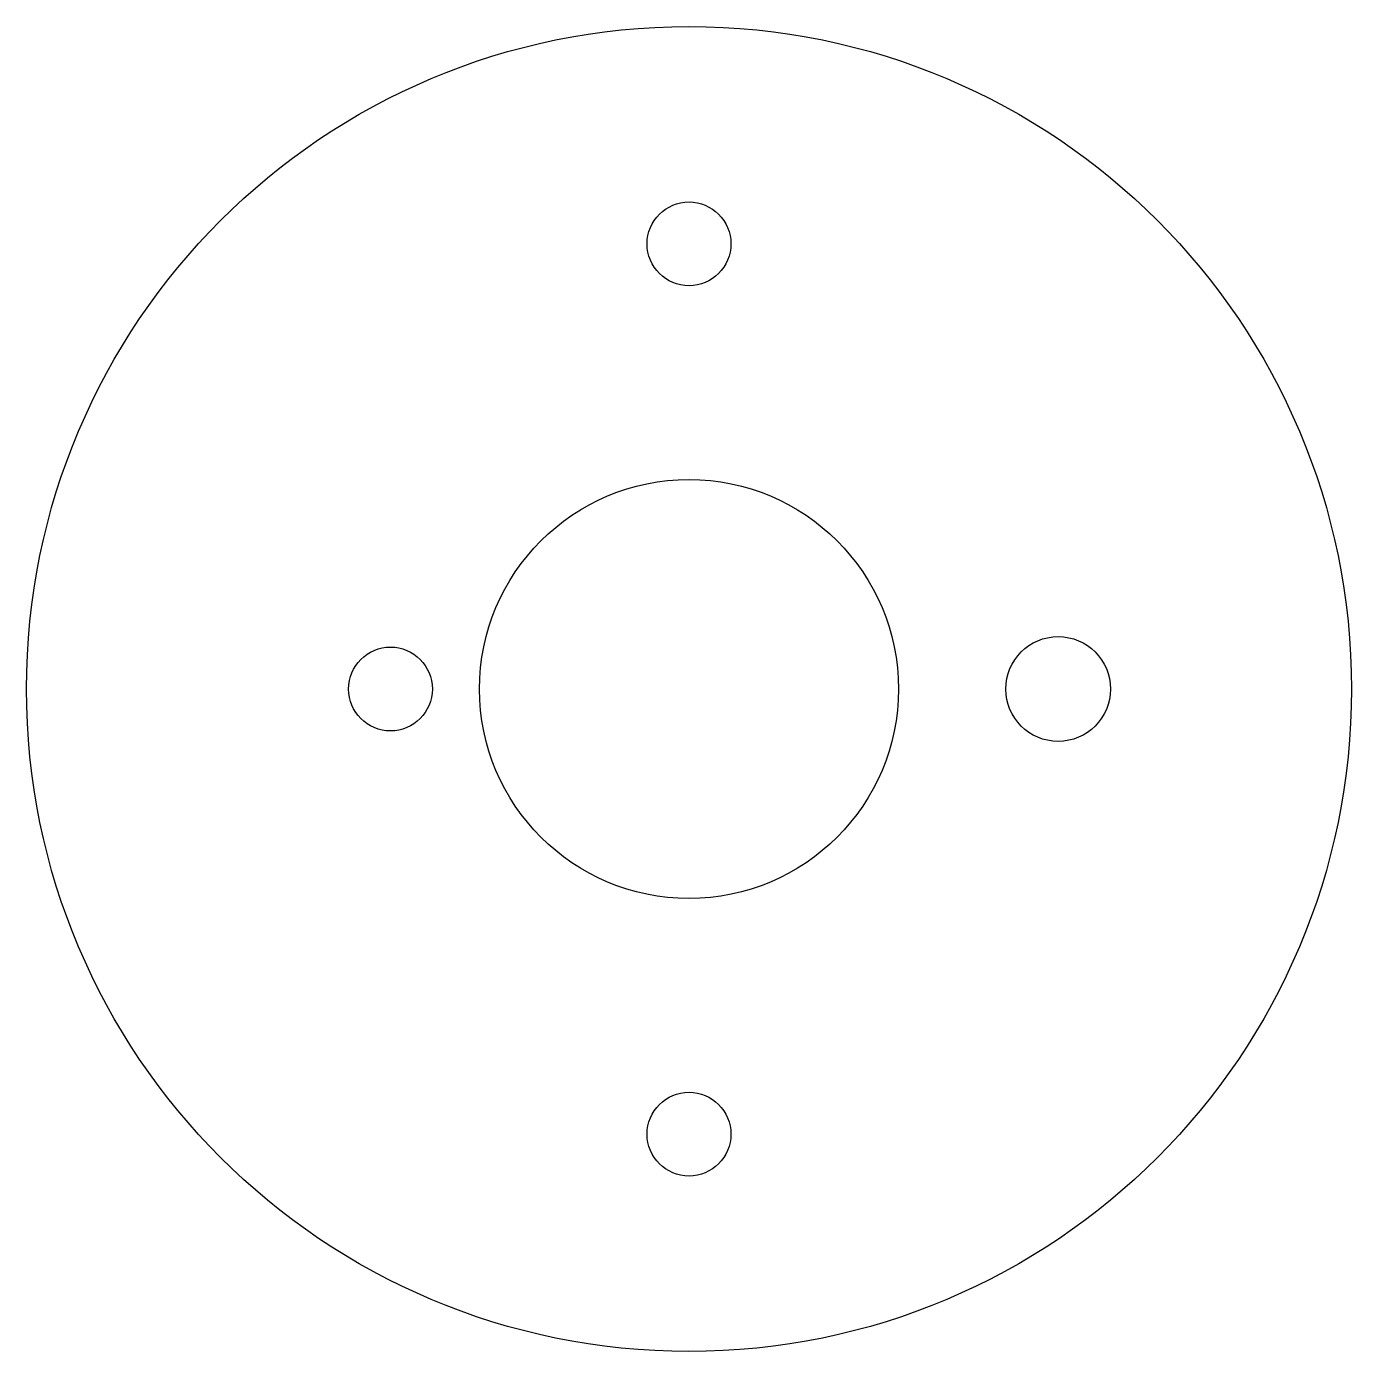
# Model space of a CAD drawing. Header units: millimetres. Extents: x -25.3 to 25.3, y -25.3 to 25.3.
import ezdxf

# ---------------------------------------------------------------- set-up
doc = ezdxf.new("R2010")
doc.units = ezdxf.units.MM
doc.layers.get('0').update_dxf_attribs({"linetype": 'CONTINUOUS', "true_color": 0x000000})

msp = doc.modelspace()

# ---------------------------------------------------------------- linework, layer by layer
for centre, radius in [((0, 0), 25.3), ((0, 17), 1.6), ((0, 0), 8), ((-11.4, 0), 1.6), ((14.1, 0), 2), ((0, -17), 1.6)]:
    msp.add_circle(centre, radius)

doc.saveas('drawing.dxf')
